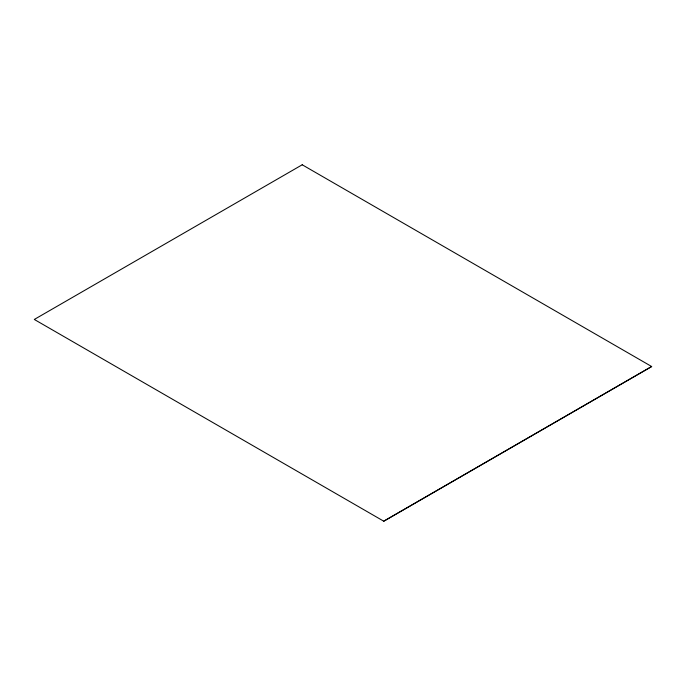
<?xml version="1.0" encoding="UTF-8"?>
<svg xmlns="http://www.w3.org/2000/svg" width="686" height="686" viewBox="0 0 686 686"><rect width="100%" height="100%" fill="white"/><g stroke="black" fill="none" stroke-linecap="round" stroke-linejoin="round"><path stroke-width="1.03" d="M383.723 521.188L651.631 366.513M302.209 164.777L34.3 319.453L383.791 521.223L651.7 366.547L302.209 164.777"/></g></svg>
